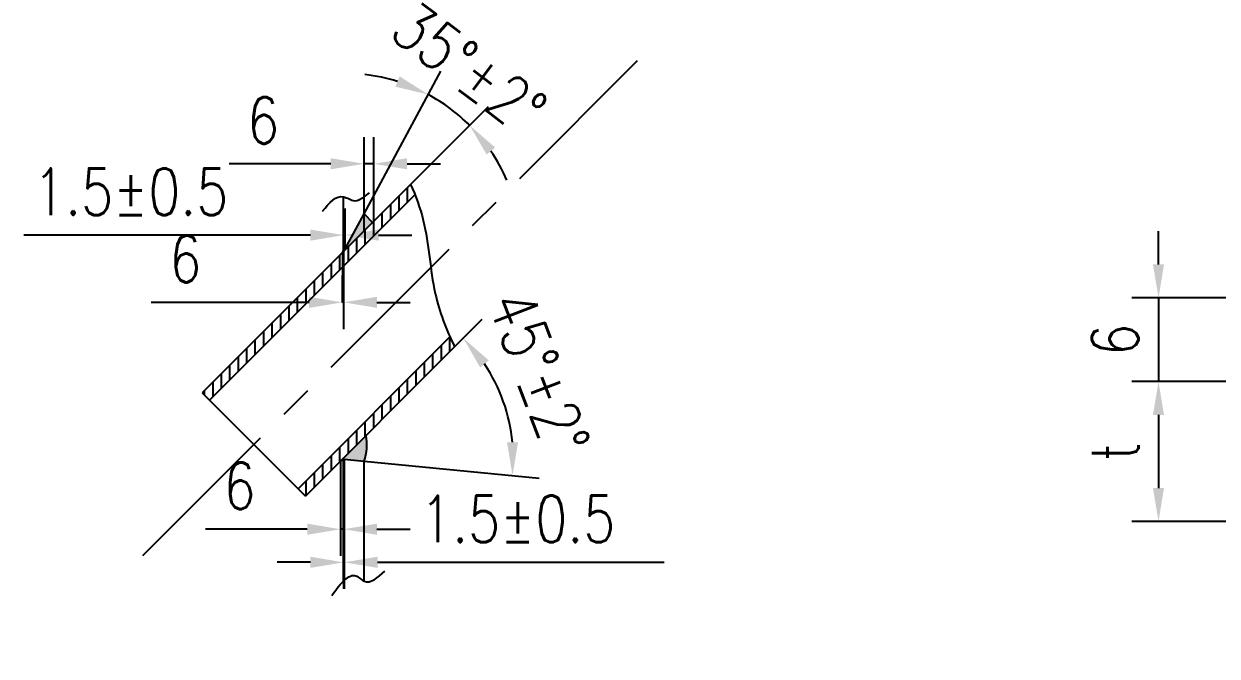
# Model space of a CAD drawing. Header units: millimetres. Extents: x -1250 to 28450, y -500 to 41550.
# Drawn here: x 10282 to 14760, y 27575 to 29946 of the extents above; entities that cross this region are included whole.
import ezdxf

# ---------------------------------------------------------------- set-up
doc = ezdxf.new("R2010")
doc.units = ezdxf.units.MM
doc.header["$LTSCALE"] = 500
doc.linetypes.add('CENTER', pattern=[2, 1.25, -0.25, 0.25, -0.25])
for name, color, linetype in [('1轮廓实线层', 7, 'Continuous'), ('2细线层', 4, 'Continuous'), ('3中心线层', 1, 'CENTER'), ('5剖面线层', 2, 'Continuous'), ('粗实线', 7, 'Continuous')]:
    doc.layers.add(name, color=color, linetype=linetype)
doc.styles.add('TH_GBDIM', font='romans.shx', dxfattribs={"width": 0.8, "bigfont": 'gbcbig.shx'})
doc.dimstyles.new('TH_GBDIM', dxfattribs={"dimscale": 50, "dimtxt": 3.5, "dimasz": 2.5, "dimexe": 2, "dimexo": 0, "dimgap": 1.5, "dimtad": 1, "dimdec": 1, "dimzin": 0, "dimdsep": 46, "dimtxsty": 'TH_GBDIM', "dimcen": 2.5, "dimclrd": 130, "dimclre": 130, "dimclrt": 3, "dimadec": 0, "dimazin": 0, "dimtfac": 0.714286, "dimtdec": 1, "dimtmove": 0, "dimatfit": 3, "dimfxl": 1, "dimtzin": 0, "dimlwd": -1, "dimlwe": -1, "dimarcsym": 0})

# ---------------------------------------------------------------- blocks, each defined once
blk = doc.blocks.new('*D76')
at = {"layer": '2细线层', "color": 130}
for p, q in [((14765.3, 28604.1), (14439.7, 28604.1)), ((14539.7, 28479.1), (14539.7, 28205.3)), ((14883.4, 28080.3), (14439.7, 28080.3))]:
    blk.add_line(p, q, dxfattribs=at)
for points in [[(14518.8, 28479.1), (14560.5, 28479.1), (14539.7, 28604.1)], [(14518.8, 28205.3), (14560.5, 28205.3), (14539.7, 28080.3)]]:
    blk.add_solid(points, dxfattribs=at)
at = {"layer": 'Defpoints', "color": 0}
for p in [(14765.3, 28604.1), (14539.7, 28080.3), (14883.4, 28080.3)]:
    blk.add_point(p, dxfattribs=at)
at = {"layer": '2细线层', "color": 3, "insert": (14377.2, 28342.2), "char_height": 175, "attachment_point": 5, "rotation": 90, "style": 'TH_GBDIM'}
blk.add_mtext('t{}{}', dxfattribs=at)
blk = doc.blocks.new('*D77')
at = {"layer": '2细线层', "color": 130}
for p, q in [((14539.7, 29043.4), (14539.7, 29168.4)), ((16071.3, 28918.4), (14439.7, 28918.4)), ((14539.7, 28918.4), (14539.7, 28604.1)), ((15414.2, 28604.1), (14439.7, 28604.1)), ((14539.7, 28479.1), (14539.7, 28354.1))]:
    blk.add_line(p, q, dxfattribs=at)
for points in [[(14518.8, 29043.4), (14560.5, 29043.4), (14539.7, 28918.4)], [(14518.8, 28479.1), (14560.5, 28479.1), (14539.7, 28604.1)]]:
    blk.add_solid(points, dxfattribs=at)
at = {"layer": 'Defpoints', "color": 0}
for p in [(16071.3, 28918.4), (14539.7, 28604.1), (15414.2, 28604.1)]:
    blk.add_point(p, dxfattribs=at)
at = {"layer": '2细线层', "color": 3, "insert": (14377.2, 28761.3), "char_height": 175, "attachment_point": 5, "rotation": 90, "style": 'TH_GBDIM'}
blk.add_mtext('{6}', dxfattribs=at)
blk = doc.blocks.new('*D85')
at = {"layer": '2细线层', "color": 130}
for p, q in [((11470.2, 28306.4), (11470.2, 27950.8)), ((11482, 28308.4), (11482, 27950.8)), ((11345.2, 28050.8), (10963.5, 28050.8)), ((11482, 28050.8), (11470.2, 28050.8)), ((11607, 28050.8), (11732, 28050.8))]:
    blk.add_line(p, q, dxfattribs=at)
for points in [[(11345.2, 28071.7), (11345.2, 28030), (11470.2, 28050.8)], [(11607, 28071.7), (11607, 28030), (11482, 28050.8)]]:
    blk.add_solid(points, dxfattribs=at)
at = {"layer": 'Defpoints', "color": 0}
for p in [(11470.2, 28306.4), (11482, 28308.4), (11470.2, 28050.8)]:
    blk.add_point(p, dxfattribs=at)
at = {"layer": '2细线层', "color": 3, "insert": (11091.8, 28213.3), "char_height": 175, "attachment_point": 5, "style": 'TH_GBDIM'}
blk.add_mtext('6{}{}', dxfattribs=at)
blk = doc.blocks.new('*D86')
at = {"layer": '2细线层', "color": 130}
for p, q in [((11482, 29098.3), (11482, 28801.5)), ((11477.4, 28901.5), (11477.4, 29001.5)), ((11352.4, 28901.5), (10760.1, 28901.5)), ((11482, 28901.5), (11477.4, 28901.5)), ((11607, 28901.5), (11732, 28901.5))]:
    blk.add_line(p, q, dxfattribs=at)
for points in [[(11352.4, 28922.3), (11352.4, 28880.6), (11477.4, 28901.5)], [(11607, 28922.3), (11607, 28880.6), (11482, 28901.5)]]:
    blk.add_solid(points, dxfattribs=at)
at = {"layer": 'Defpoints', "color": 0}
for p in [(11482, 29098.3), (11477.4, 28901.5), (11482, 28901.5)]:
    blk.add_point(p, dxfattribs=at)
at = {"layer": '2细线层', "color": 3, "insert": (10888.4, 29064), "char_height": 175, "attachment_point": 5, "style": 'TH_GBDIM'}
blk.add_mtext('6{}{}', dxfattribs=at)
blk = doc.blocks.new('*D87')
at = {"layer": '2细线层', "color": 130}
for p, q in [((11558.4, 29233), (11558.4, 29520.9)), ((11595, 29205.1), (11595, 29520.9)), ((11433.4, 29420.9), (11051.8, 29420.9)), ((11595, 29420.9), (11558.4, 29420.9)), ((11720, 29420.9), (11845, 29420.9))]:
    blk.add_line(p, q, dxfattribs=at)
for points in [[(11433.4, 29441.8), (11433.4, 29400.1), (11558.4, 29420.9)], [(11720, 29441.8), (11720, 29400.1), (11595, 29420.9)]]:
    blk.add_solid(points, dxfattribs=at)
at = {"layer": 'Defpoints', "color": 0}
for p in [(11595, 29420.9), (11558.4, 29233), (11595, 29205.1)]:
    blk.add_point(p, dxfattribs=at)
at = {"layer": '2细线层', "color": 3, "insert": (11180.1, 29583.4), "char_height": 175, "attachment_point": 5, "style": 'TH_GBDIM'}
blk.add_mtext('6{}{}', dxfattribs=at)

msp = doc.modelspace()

# ---------------------------------------------------------------- hatches: boundary and pattern name
at = {"layer": '5剖面线层'}
h = msp.add_hatch(color=256, dxfattribs=at)
h.paths.add_polyline_path([(11558.42, 29233.04), (11488.3, 29102.66), (11482.05, 29096.41), (11482.05, 29092.15), (11558.42, 29168.52)])
h.paths.add_polyline_path([(11590.68, 29200.78), (11558.42, 29233.04), (11558.42, 29168.52)])
for points in [[(11482.05, 29098.32, 0.2191258), (11477.4, 29087.5), (11482.05, 29092.15)], [(11566.13, 28402.38), (11558.42, 28394.67), (11558.42, 28306.23, 0.1380259)], [(11475.31, 28311.55), (11470.17, 28306.41, -0.2092748), (11482.05, 28308.41), (11482.05, 28310.22, 0.3493266)], [(11482.05, 28318.29), (11475.31, 28311.55, -0.3493266), (11482.05, 28310.22)]]:
    msp.add_hatch(color=256, dxfattribs=at).paths.add_polyline_path(points)
h = msp.add_hatch(color=256, dxfattribs=at)
h.paths.add_polyline_path([(11558.42, 28340.92), (11558.42, 28395.23), (11482.05, 28318.85), (11482.05, 28312.39), (11484.38, 28313.45), (11526.81, 28309.31)])
h.paths.add_polyline_path([(11558.42, 28340.92), (11526.81, 28309.31), (11558.42, 28306.23)])

# ---------------------------------------------------------------- linework, layer by layer
at = {"layer": '1轮廓实线层'}
for p, q in [((11482.05, 29092.15), (11482.05, 29297.55)), ((11558.42, 29168.52), (11558.42, 29297.55)), ((10951.62, 28561.73), (11338.55, 28174.8)), ((11482.05, 27856.46), (11482.05, 28318.29)), ((11558.42, 27856.46), (11558.42, 28306.23))]:
    msp.add_line(p, q, dxfattribs=at)
at = {"layer": '2细线层', "color": 130}
for p, q in [((11558.42, 29233.04), (11846.58, 29768.79)), ((11733.44, 29343.54), (12025.57, 29635.68)), ((11482.05, 29098.32), (11482.05, 29253.58)), ((11488.3, 29102.66), (11488.3, 29253.58)), ((11357.05, 29153.58), (10282.05, 29153.58)), ((11488.3, 29153.58), (11482.05, 29153.58)), ((11613.3, 29153.58), (11738.3, 29153.58)), ((11898.36, 28734.6), (12001.76, 28838)), ((11482.05, 28312.39), (11482.05, 27826.8)), ((11484.38, 28313.45), (11484.38, 27826.8)), ((11558.42, 28306.23), (12215.27, 28242.17)), ((11482.05, 27926.8), (11484.38, 27926.8)), ((11609.38, 27926.8), (12684.38, 27926.8))]:
    msp.add_line(p, q, dxfattribs=at)
at = {"layer": '2细线层'}
for p, q in [((11488.3, 29102.66), (11558.42, 29233.04)), ((11558.42, 29233.04), (11590.68, 29200.78)), ((11477.4, 29087.5), (11477.4, 28991.46)), ((11482.05, 28312.39), (11484.38, 28313.45)), ((11484.38, 28313.45), (11558.42, 28306.23))]:
    msp.add_line(p, q, dxfattribs=at)
at = {"layer": '2细线层', "color": 130}
for centre, radius, start, end in [((11483.34, 29093.45), 666.83, 72.48246, 83.23855), ((11483.34, 29093.45), 666.83, 45, 61.72636), ((11483.34, 29093.45), 666.83, 23.48781, 34.24391), ((11477.84, 28314.09), 640.93, 5.62179, 33.80789)]:
    msp.add_arc(centre, radius, start, end, dxfattribs=at)
at = {"layer": '2细线层'}
for centre, radius, start, end in [((11491.47, 29087.87), 14.07, 132.03503, 181.47356), ((11391.44, 28368.01), 178.05, 339.69617, 11.13077), ((11478.39, 28293.84), 15.02, 75.89718, 123.17709), ((11477.84, 28306.65), 5.52, 40.32862, 117.35129)]:
    msp.add_arc(centre, radius, start, end, dxfattribs=at)
msp.add_open_spline([(11733.44, 29343.54), (11752.61, 29299.62), (11801.56, 29168.61), (11807.88, 28950.9), (11866.72, 28799.11), (11898.36, 28734.6)], degree=3, knots=[132.2715544, 132.2715544, 132.2715544, 132.2715544, 275.6445135, 553.0793161, 768.5761573, 768.5761573, 768.5761573, 768.5761573], dxfattribs=at)
msp.add_spline([(11402.77, 29243.07), (11482.05, 29297.55), (11523.1, 29282.62), (11558.42, 29297.55), (11578.68, 29312.47)], degree=3, dxfattribs=at)
at = {"layer": '2细线层', "color": 130}
for points in [[(11692.16, 29748.54), (11675.95, 29710.16), (11799.21, 29680.72)], [(12018.53, 29455.4), (12050.63, 29481.97), (11954.86, 29564.97)], [(11357.05, 29174.41), (11357.05, 29132.74), (11482.05, 29153.58)], [(11613.3, 29174.41), (11613.3, 29132.74), (11488.3, 29153.58)], [(11994.3, 28657.48), (12026.49, 28683.93), (11931.05, 28767.29)], [(12136.52, 28376.88), (12094.85, 28376.86), (12115.74, 28251.87)], [(11609.38, 27947.64), (11609.38, 27905.97), (11484.38, 27926.8)]]:
    msp.add_solid(points, dxfattribs=at)
at = {"layer": '5剖面线层'}
for p, q in [((11722.01, 29277.81), (11722.01, 29332.12)), ((11690.26, 29246.06), (11690.26, 29300.37)), ((11658.51, 29214.31), (11658.51, 29268.62)), ((11595.01, 29150.81), (11595.01, 29205.12)), ((11626.76, 29182.56), (11626.76, 29236.87)), ((11563.26, 29119.06), (11563.26, 29173.37)), ((11499.76, 29055.56), (11499.76, 29109.87)), ((11531.51, 29087.31), (11531.51, 29141.62)), ((11468.01, 29023.81), (11468.01, 29078.12)), ((11436.26, 28992.06), (11436.26, 29046.37)), ((11372.76, 28928.56), (11372.76, 28982.87)), ((11404.51, 28960.31), (11404.51, 29014.62)), ((11341.01, 28896.81), (11341.01, 28951.12)), ((11277.51, 28833.31), (11277.51, 28887.62)), ((11309.26, 28865.06), (11309.26, 28919.37)), ((11245.76, 28801.56), (11245.76, 28855.87)), ((11182.26, 28738.06), (11182.26, 28792.37)), ((11214.01, 28769.81), (11214.01, 28824.12)), ((11150.51, 28706.31), (11150.51, 28760.62)), ((11880.76, 28717.01), (11880.76, 28771.32)), ((11118.76, 28674.56), (11118.76, 28728.87)), ((11817.26, 28653.51), (11817.26, 28707.82)), ((11849.01, 28685.26), (11849.01, 28739.57)), ((11055.26, 28611.06), (11055.26, 28665.37)), ((11087.01, 28642.81), (11087.01, 28697.12)), ((11785.51, 28621.76), (11785.51, 28676.07)), ((11023.51, 28579.31), (11023.51, 28633.62)), ((11722.01, 28558.26), (11722.01, 28612.57)), ((11753.76, 28590.01), (11753.76, 28644.32)), ((10960.01, 28553.33), (10960.01, 28570.12)), ((10991.76, 28547.56), (10991.76, 28601.87)), ((11690.26, 28526.51), (11690.26, 28580.82)), ((11658.51, 28494.76), (11658.51, 28549.07)), ((11595.01, 28431.26), (11595.01, 28485.57)), ((11626.76, 28463.01), (11626.76, 28517.32)), ((11563.26, 28399.51), (11563.26, 28453.82)), ((11499.76, 28336.01), (11499.76, 28390.32)), ((11531.51, 28367.76), (11531.51, 28422.07)), ((11468.01, 28304.26), (11468.01, 28358.57)), ((11436.26, 28272.51), (11436.26, 28326.82)), ((11372.76, 28209.01), (11372.76, 28263.32)), ((11404.51, 28240.76), (11404.51, 28295.07)), ((11341.01, 28177.26), (11341.01, 28231.57))]:
    msp.add_line(p, q, dxfattribs=at)
at = {"layer": '粗实线', "ltscale": 0.1}
for p, q in [((11733.44, 29343.54), (10951.62, 28561.73)), ((11749.4, 29305.19), (10978.77, 28534.57)), ((11881.01, 28771.56), (11311.4, 28201.95)), ((11898.36, 28734.6), (11338.55, 28174.8))]:
    msp.add_line(p, q, dxfattribs=at)

# ---------------------------------------------------------------- texts
at = {"layer": '2细线层', "color": 3, "style": 'TH_GBDIM', "width": 0.8}
for s, rotation, p in [('35%%D%%P2%%D', 322.89051, (11646.48, 29900.24)), ('45%%D%%P2%%D', 290.84687, (12019.97, 28902.18))]:
    msp.add_text(s, height=175, rotation=rotation, dxfattribs=at).set_placement(p)
for p in [(10317.05, 29228.58), (11769.38, 28001.8)]:
    msp.add_text('1.5%%P0.5', height=175, dxfattribs=at).set_placement(p)

# ---------------------------------------------------------------- dimensions: what is measured, and where the dimension line sits
at = {"layer": '2细线层'}
for base, p1, p2, picture, middle in [((11595.01, 29420.94), (11558.42, 29233.04), (11595.01, 29205.12), '*D87', (11180.09, 29420.94)), ((11482.05, 28901.46), (11477.4, 28901.46), (11482.05, 29098.32), '*D86', (10888.39, 28901.46))]:
    dim = msp.add_linear_dim(base=base, p1=p1, p2=p2, text='6{}{}', dimstyle='TH_GBDIM', override={"dimgap": 1.5, "dimtad": 1, "dimjust": 0, "dimdec": 1, "dimlfac": 1, "dimse1": 0, "dimse2": 0, "dimsd1": 0, "dimsd2": 0}, dxfattribs=at)
    dim.commit()
    dim.dimension.update_dxf_attribs({"geometry": picture, "text_midpoint": middle, "dimtype": 160})
dim = msp.add_linear_dim(base=(14539.66, 28604.12), p1=(16071.29, 28918.44), p2=(15414.22, 28604.12), angle=90, text='{6}', dimstyle='TH_GBDIM', dxfattribs=at)
dim.commit()
dim.dimension.update_dxf_attribs({"geometry": '*D77', "text_midpoint": (14539.66, 28761.28), "dimtype": 160})
dim = msp.add_linear_dim(base=(14539.66, 28080.25), p1=(14765.26, 28604.12), p2=(14883.36, 28080.25), angle=90, text='t{}{}', dimstyle='TH_GBDIM', override={"dimgap": 1.5, "dimtad": 1, "dimjust": 0, "dimdec": 1, "dimlfac": 1, "dimse1": 0, "dimse2": 0, "dimsd1": 0, "dimsd2": 0}, dxfattribs=at)
dim.commit()
dim.dimension.update_dxf_attribs({"geometry": '*D76', "text_midpoint": (14377.16, 28342.19)})

# ---------------------------------------------------------------- wipeouts: each hides what was drawn before it
msp.add_wipeout([(11135.11, 27871.67), (11299.78, 27954.17), (11448.37, 27657.59), (11283.69, 27575.08)]).dxf.layer = '1轮廓实线层'

# ---------------------------------------------------------------- next in the draw order: linework, layer by layer
at = {"layer": '2细线层', "color": 130}
msp.add_line((11357.05, 27926.8), (11232.05, 27926.8), dxfattribs=at)
at = {"layer": '2细线层'}
msp.add_spline([(11437.43, 27802.66), (11482.05, 27856.46), (11522.86, 27877.67), (11558.42, 27856.46), (11636.45, 27893.62)], degree=3, dxfattribs=at)
at = {"layer": '2细线层', "color": 130}
msp.add_solid([(11357.05, 27947.64), (11357.05, 27905.97), (11482.05, 27926.8)], dxfattribs=at)
at = {"layer": '3中心线层'}
msp.add_line((12583.52, 29806.7), (10662.65, 27885.82), dxfattribs=at)

# ---------------------------------------------------------------- next in the draw order: dimensions: what is measured, and where the dimension line sits
at = {"layer": '2细线层'}
dim = msp.add_linear_dim(base=(11470.17, 28050.82), p1=(11482.05, 28308.41), p2=(11470.17, 28306.41), text='6{}{}', dimstyle='TH_GBDIM', override={"dimgap": 1.5, "dimtad": 1, "dimjust": 0, "dimdec": 1, "dimlfac": 1, "dimse1": 0, "dimse2": 0, "dimsd1": 0, "dimsd2": 0}, dxfattribs=at)
dim.commit()
dim.dimension.update_dxf_attribs({"geometry": '*D85', "text_midpoint": (11091.83, 28213.32)})

doc.saveas('drawing.dxf')
